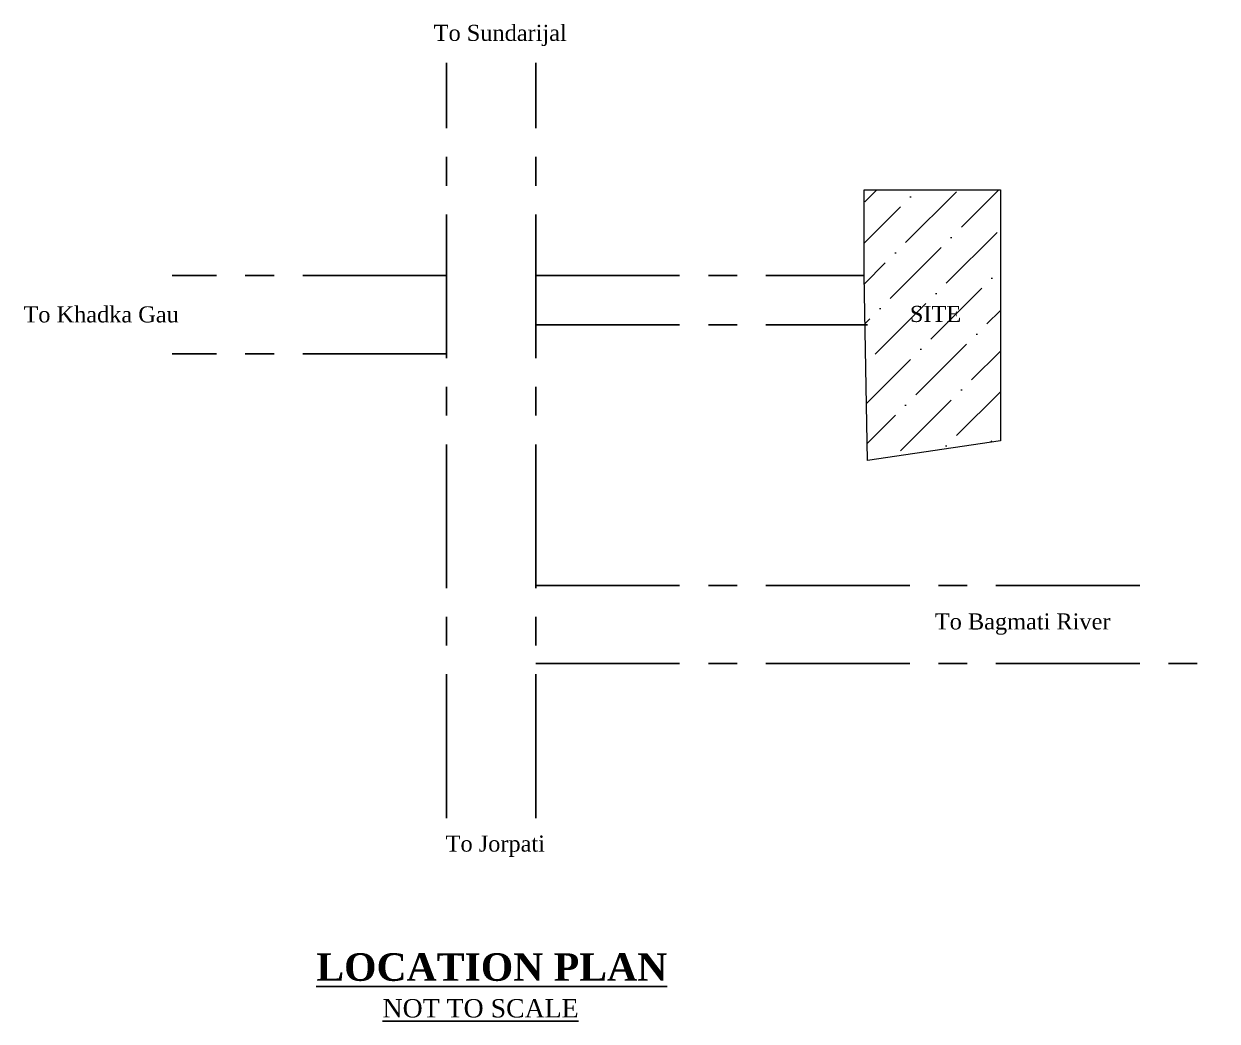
# Model space of a CAD drawing. Header units: feet. Extents: x 28652 to 66086, y -6769 to -640.
# Drawn here: x 43690 to 44209, y -2315 to -1881 of the extents above; entities that cross this region are included whole.
import ezdxf

# ---------------------------------------------------------------- set-up
doc = ezdxf.new("R2010")
doc.units = ezdxf.units.FT
doc.header["$LTSCALE"] = 50
doc.header["$MEASUREMENT"] = 0
doc.linetypes.add('CENTER', pattern=[2, 1.25, -0.25, 0.25, -0.25])
doc.layers.add('CL', color=253, linetype='CENTER')
doc.layers.add('Text', color=7, linetype='Continuous')
doc.layers.add('HACTH', color=8, linetype='Continuous', lineweight=13)
doc.layers.add('stair', color=140, linetype='Continuous', lineweight=18)
doc.styles.add('7 INCH', font='times.ttf', dxfattribs={"height": 7})
doc.styles.add('NAVARAJ', font='times.ttf', dxfattribs={"height": 9})

# ---------------------------------------------------------------- blocks, each defined once
blk = doc.blocks.new('L')
at = {"layer": 'Text', "style": '7 INCH'}
blk.add_text('%%uNOT TO SCALE', height=8, dxfattribs=at).set_placement((27.72, -12.77))
at = {"layer": 'Text', "insert": (-1.08, 15.17), "char_height": 12, "width": 159.7296, "attachment_point": 1, "style": '7 INCH'}
blk.add_mtext('{\\fTimes New Roman|b1|i0|c0|p18;\\LLOCATION PLAN}', dxfattribs=at)

msp = doc.modelspace()

# ---------------------------------------------------------------- hatches: boundary and pattern name
at = {"layer": 'HACTH'}
h = msp.add_hatch(dxfattribs=at)
h.set_pattern_fill('ANSI36', color=251, scale=100)
h.set_pattern_definition([(45, (34392.591, -1669.162), (6.629126, 24.306796), [31.25, -6.25, 0, -6.25])])
h.paths.add_polyline_path([(44114.55, -1953.42), (44055.37, -1953.42), (44055.37, -1990.58), (44056.81, -2071.04), (44114.55, -2062.48)])
h.paths.add_polyline_path([(44072.81, -2014.81), (44098.13, -2014.81), (44098.13, -1999.87), (44072.81, -1999.87)], flags=24)

# ---------------------------------------------------------------- linework, layer by layer
at = {"layer": 'CL'}
for p, q in [((43873.81, -2226.57), (43873.81, -1898.14)), ((43912.63, -2226.57), (43912.63, -1898.14)), ((43912.63, -1990.58), (44055.37, -1990.58)), ((43912.63, -2012.06), (44056.81, -2012.06))]:
    msp.add_line(p, q, dxfattribs=at)
for points in [[(43873.81, -1990.58), (43754.51, -1990.58)], [(43873.81, -2024.64), (43754.51, -2024.64)], [(43912.63, -2125.38), (44183.66, -2125.38)], [(43912.63, -2159.44), (44208.79, -2159.44)]]:
    msp.add_lwpolyline(points, dxfattribs=at)
at = {"layer": 'stair'}
msp.add_lwpolyline([(44055.37, -1990.58), (44055.37, -1953.42), (44114.55, -1953.42), (44114.55, -2062.48), (44056.81, -2071.04), (44055.37, -1990.58)], dxfattribs=at)

# ---------------------------------------------------------------- block references
at = {"layer": 'HACTH', "ltscale": 2}
msp.add_blockref('L', (43818.26, -2300.55), dxfattribs=at)

# ---------------------------------------------------------------- texts
at = {"layer": 'Text', "char_height": 7, "width": 572.8909, "attachment_point": 1, "style": 'NAVARAJ'}
for s, insert in [('To Sundarijal', (43868.22, -1881.6)), ('To Khadka Gau', (43689.87, -2004.04)), ('SITE', (44075.21, -2003.83)), ('To Bagmati River', (44086.08, -2137.58)), ('To Jorpati', (43873.41, -2234.19))]:
    msp.add_mtext(s, dxfattribs=dict(at, insert=insert))

doc.saveas('drawing.dxf')
